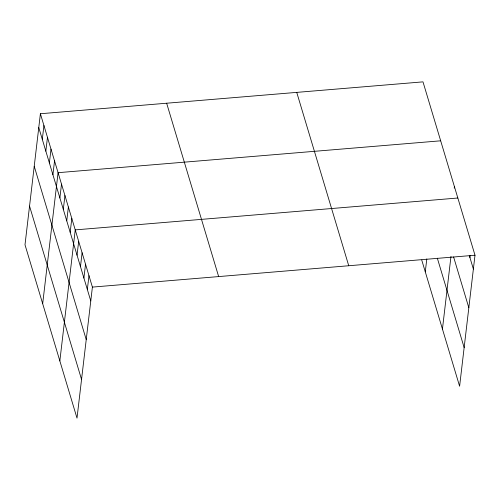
<?xml version="1.0" encoding="UTF-8"?>
<svg xmlns="http://www.w3.org/2000/svg" width="500" height="500" viewBox="0 0 500 500"><rect width="100%" height="100%" fill="white"/><g stroke="black" fill="none" stroke-linecap="round" stroke-linejoin="round"><path stroke-width="0.75" d="M40.394 113.744L25 244.775L77.006 418.137L92.4 287.1L40.394 113.744L422.994 81.862L475 255.225L459.606 386.256L421.744 260.056M42.306 139.369L43.931 125.531M45.838 151.163L47.469 137.319M49.375 162.95L51 149.106M52.912 174.737L54.538 160.894M42.681 303.719L58.075 172.681L440.675 140.806M59.881 197.969L61.506 184.125M63.312 209.406L64.938 195.569M66.744 220.85L68.375 207.006M70.181 232.294L71.806 218.45M59.844 360.925L75.237 229.894L457.837 198.012M77.044 255.175L78.669 241.331M80.475 266.619L82.1 252.775M83.906 278.056L85.531 264.219M87.344 289.5L88.969 275.656M425.281 271.844L426.8 258.95M454.225 188.113L454.406 186.575M442.444 329.05L450.975 256.431M469.944 257.625L470.213 255.319M92.4 287.1L475 255.225M469.3 255.481L473.375 269.062M453.6 256.969L468.831 307.738M437.337 258.194L464.15 347.587M296.737 92.387L348.744 265.744M166.65 103.225L218.656 276.581M38.769 127.581L90.775 300.944M34.225 166.256L86.231 339.613M29.544 206.1L81.55 379.462"/></g></svg>
